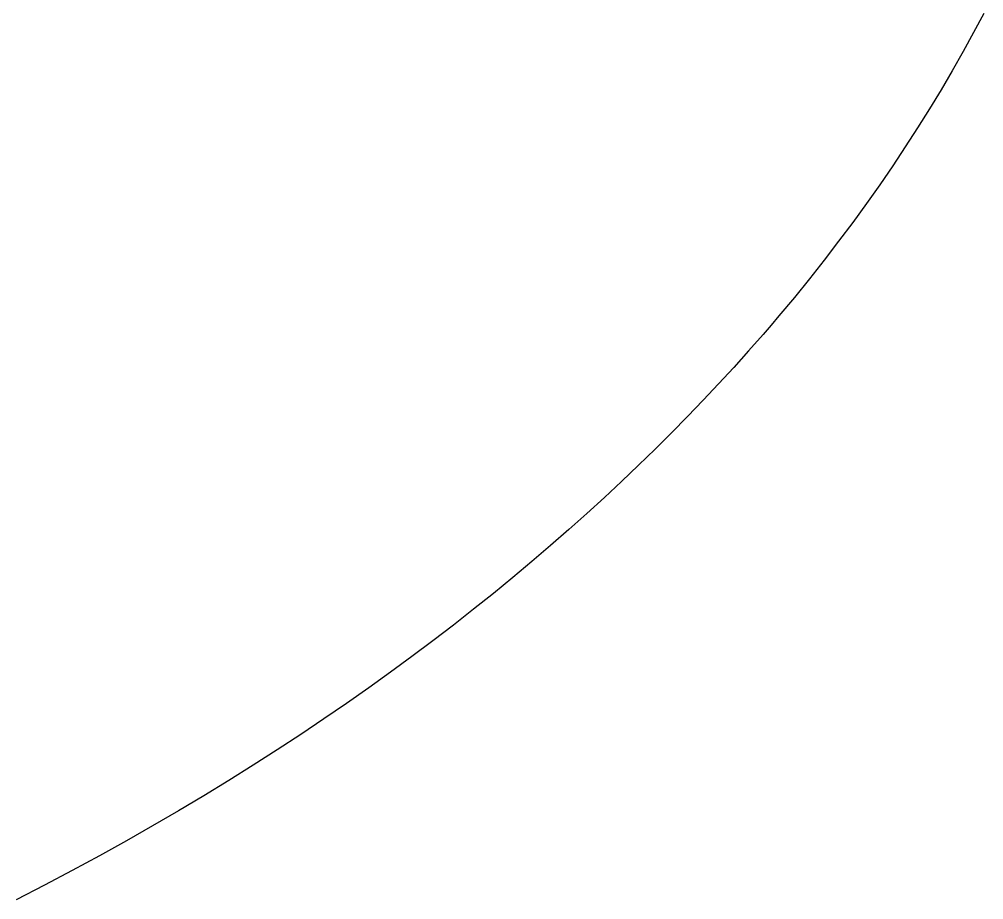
# Model space of a CAD drawing. Extents: x -13345 to 10098, y -1643 to 9113.
# Drawn here: x -9322.702 to -9319.912, y 3476.318 to 3478.864 of the extents above; entities that cross this region are included whole.
import ezdxf

# ---------------------------------------------------------------- set-up
doc = ezdxf.new("R2010")
doc.units = 0
doc.header["$LTSCALE"] = 192
doc.header["$MEASUREMENT"] = 0
doc.layers.add('UTILITIES-PLUMB', color=2, linetype='CONTINUOUS')

# ---------------------------------------------------------------- blocks, each defined once
blk = doc.blocks.new('OVL-II-2')
at = {"layer": 'UTILITIES-PLUMB'}
blk.add_lwpolyline([(8.0388, 11.3556), (8.0094, 11.3003), (7.9791, 11.245), (7.9477, 11.1897), (7.9153, 11.1346), (7.8819, 11.0795), (7.8475, 11.0244), (7.812, 10.9695), (7.7755, 10.9146), (7.738, 10.8599), (7.6994, 10.8053), (7.6599, 10.7508), (7.6192, 10.6964), (7.5776, 10.6422), (7.5348, 10.5881), (7.4911, 10.5343), (7.4463, 10.4806), (7.4235, 10.4538), (7.4005, 10.4271), (7.3585, 10.3792), (7.3156, 10.3315), (7.2719, 10.284), (7.2274, 10.2366), (7.182, 10.1894), (7.1357, 10.1423), (7.0885, 10.0954), (7.0404, 10.0486), (6.9914, 10.0019), (6.9414, 9.9553), (6.8905, 9.9088), (6.8385, 9.8625), (6.7856, 9.8163), (6.7316, 9.7701), (6.6765, 9.7241), (6.6203, 9.6782), (6.5631, 9.6324), (6.5047, 9.5867), (6.4452, 9.5411), (6.3845, 9.4956), (6.3227, 9.4503), (6.2596, 9.4051), (6.1953, 9.36), (6.1298, 9.3151), (6.063, 9.2704), (5.9949, 9.2258), (5.9255, 9.1814), (5.8548, 9.1371), (5.7828, 9.0931), (5.7094, 9.0494), (5.6347, 9.0058), (5.5586, 8.9625), (5.4811, 8.9195), (5.4022, 8.8768), (5.3219, 8.8344), (5.2403, 8.7923)], dxfattribs=at)

msp = doc.modelspace()

# ---------------------------------------------------------------- block references
at = {"layer": 'UTILITIES-PLUMB'}
msp.add_blockref('OVL-II-2', (-9327.9508, 3467.5259), dxfattribs=at)

doc.saveas('drawing.dxf')
